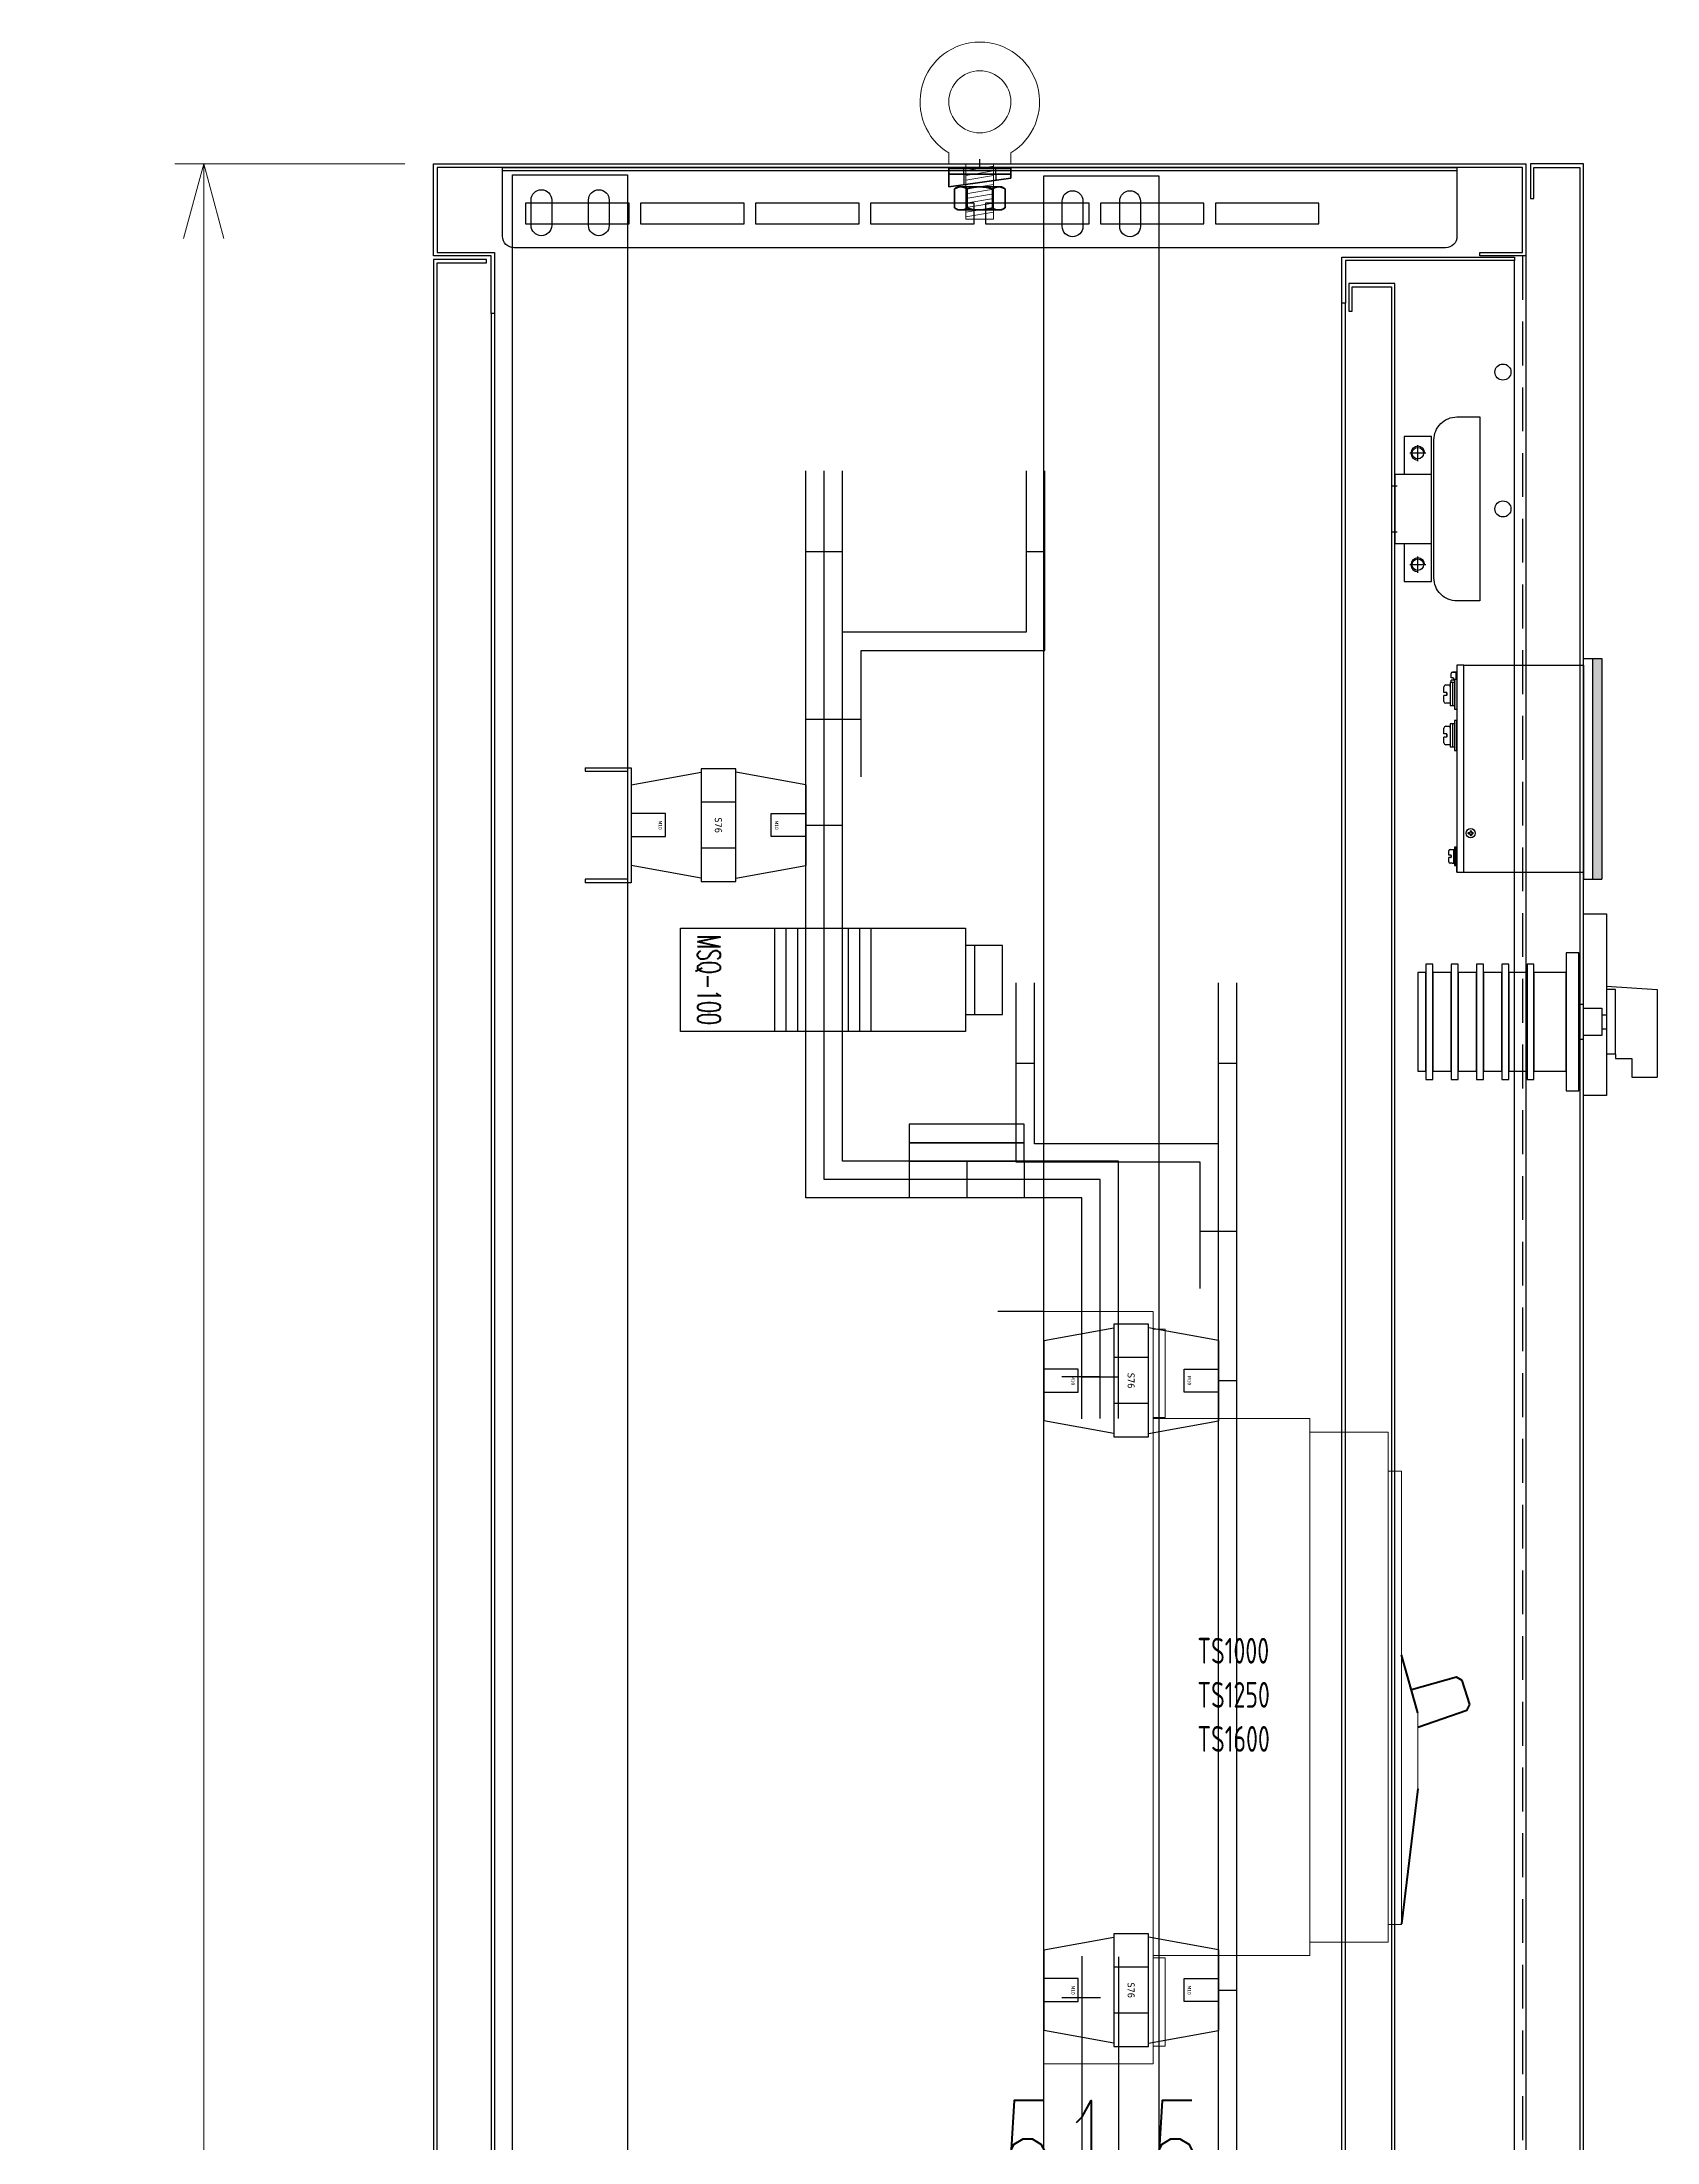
# Model space of a CAD drawing. Header units: millimetres. Extents: x 173893 to 258446, y -176540 to -123824.
# Drawn here: x 188691 to 189393, y -151404 to -150491 of the extents above; entities that cross this region are included whole.
import ezdxf
from ezdxf.enums import TextEntityAlignment as Align

# ---------------------------------------------------------------- set-up
doc = ezdxf.new("R2010")
doc.units = ezdxf.units.MM
doc.header["$LTSCALE"] = 3
for name, pattern in [('ACAD_ISO04W100', [30, 24, -3, 0, -3]), ('CACHE2', [4.7625, 3.175, -1.5875]), ('HIDDEN', [9.525, 6.35, -3.175])]:
    doc.linetypes.add(name, pattern=pattern)
for name, color, linetype in [('@.DM. NÉT CHÍNH', 7, 'Continuous'), ('@.VISIBLE', 7, 'Continuous'), ('centerline', 6, 'ACAD_ISO04W100'), ('dim', 7, 'Continuous'), ('EQUIPMENT', 4, 'Continuous'), ('equipments', 2, 'Continuous'), ('hw_Punch', 3, 'Continuous')]:
    doc.layers.add(name, color=color, linetype=linetype)
for name, color, linetype, lineweight in [('AM_5', 255, 'Continuous', 15), ('FORT', 2, 'Continuous', 35), ('hw_Text', 7, 'Continuous', 13), ('POINTILLE', 8, 'CACHE2', 25)]:
    doc.layers.add(name, color=color, linetype=linetype, lineweight=lineweight)
doc.styles.add('Ann_w01', font='romans.shx', dxfattribs={"width": 0.6, "bigfont": 'chineset.shx'})
doc.styles.add('HW_Standard', font='complex.shx', dxfattribs={"width": 0.9})
doc.styles.get("Standard").update_dxf_attribs({"font": 'arial.ttf'})
doc.styles.add('WD_IEC', font='isocp2.shx')
doc.dimstyles.new('Dim 01_SC25', dxfattribs={"dimscale": 25, "dimtxt": 2, "dimasz": 1.3, "dimexe": 0.5, "dimexo": 0.5, "dimgap": 0.5, "dimtad": 1, "dimdec": 1, "dimzin": 12, "dimdsep": 46, "dimtxsty": 'Ann_w01', "dimblk": 'OPEN30', "dimcen": 1.5, "dimclrd": 6, "dimclre": 6, "dimclrt": 3, "dimadec": 1, "dimazin": 3, "dimtm": 1e-09, "dimtfac": 1, "dimtdec": 1, "dimtix": 1, "dimtmove": 0, "dimatfit": 3, "dimldrblk": 'OPEN30', "dimfxl": 1, "dimtolj": 1, "dimlwd": 0, "dimlwe": 0, "dimarcsym": 0})

# ---------------------------------------------------------------- blocks, each defined once
blk = doc.blocks.new('*U38')
for p, q in [((10, 15.48), (32, 14)), ((14, 14), (10, 14)), ((14, -14), (14, 14)), ((32, 14), (32, -24)), ((8, 3), (10, 3)), ((8, -3), (10, -3)), ((14, -14), (10, -14)), ((14, -14), (14, -16)), ((14, -16), (21, -16)), ((21, -16), (21, -24)), ((21, -24), (32, -24))]:
    blk.add_line(p, q)
for points in [[(0, 47), (10, 47), (10, -32), (0, -32)], [(-7.5, -30), (-2, -30), (-2, 30), (-7.5, 30)], [(-72, -21.5), (-68.5, -21.5), (-68.5, 21.5), (-72, 21.5)], [(-68.5, -25), (-65.5, -25), (-65.5, 25), (-68.5, 25)], [(-65.5, -21.5), (-57.5, -21.5), (-57.5, 21.5), (-65.5, 21.5)], [(-57.5, -25), (-54.5, -25), (-54.5, 25), (-57.5, 25)], [(-54.5, -21.5), (-46.5, -21.5), (-46.5, 21.5), (-54.5, 21.5)], [(-46.5, -25), (-43.5, -25), (-43.5, 25), (-46.5, 25)], [(-43.5, -21.5), (-35.5, -21.5), (-35.5, 21.5), (-43.5, 21.5)], [(-35.5, -25), (-32.5, -25), (-32.5, 25), (-35.5, 25)], [(-32.5, -21.5), (-24.5, -21.5), (-24.5, 21.5), (-32.5, 21.5)], [(-24.5, -25), (-21.5, -25), (-21.5, 25), (-24.5, 25)], [(-21.5, -21.5), (-7.5, -21.5), (-7.5, 21.5), (-21.5, 21.5)], [(0, 6), (8, 6), (8, -6), (0, -6)]]:
    blk.add_lwpolyline(points, close=True)
at = {"layer": 'hw_Punch'}
blk.add_lwpolyline([(-2, -7.5), (0, -7.5), (0, 7.5), (-2, 7.5)], close=True, dxfattribs=at)
blk = doc.blocks.new('_Open30')
at = {"color": 0, "linetype": 'ByBlock', "lineweight": -2}
for p, q in [((-1, 0.268), (0, 0)), ((0, 0), (-1, -0.268)), ((0, 0), (-1, 0))]:
    blk.add_line(p, q, dxfattribs=at)
blk = doc.blocks.new('*D152')
at = {"layer": '@.DM. NÉT CHÍNH', "color": 6, "linetype": 'Continuous', "lineweight": 0, "transparency": 16777216}
for p, q in [((189126.68, -151426.48), (189126.68, -151460.89)), ((189178.13, -151426.48), (189178.13, -151460.89)), ((189094.18, -151448.39), (189061.68, -151448.39)), ((189178.13, -151448.39), (189126.68, -151448.39)), ((189210.63, -151448.39), (189243.13, -151448.39))]:
    blk.add_line(p, q, dxfattribs=at)
at = {"layer": 'Defpoints', "color": 0, "linetype": 'Continuous', "transparency": 16777216}
for p in [(189126.68, -151413.98), (189178.13, -151413.98), (189126.68, -151448.39)]:
    blk.add_point(p, dxfattribs=at)
at = {"layer": '@.DM. NÉT CHÍNH', "color": 6, "linetype": 'Continuous', "lineweight": 0, "transparency": 16777216, "xscale": 32.5, "yscale": 32.5, "zscale": 32.5}
blk.add_blockref('_Open30', (189126.68, -151448.39), dxfattribs=at)
at = {"layer": '@.DM. NÉT CHÍNH', "color": 6, "linetype": 'Continuous', "lineweight": 0, "transparency": 16777216, "xscale": 32.5, "yscale": 32.5, "zscale": 32.5, "rotation": 180}
blk.add_blockref('_Open30', (189178.13, -151448.39), dxfattribs=at)
at = {"layer": '@.DM. NÉT CHÍNH', "color": 3, "linetype": 'Continuous', "transparency": 16777216, "insert": (189152.4, -151410.89), "char_height": 50, "attachment_point": 5, "style": 'Ann_w01'}
blk.add_mtext('\\A1;51.5', dxfattribs=at)
blk = doc.blocks.new('*D161')
at = {"layer": 'Defpoints', "color": 0, "transparency": 16777216}
for p in [(188761.33, -150543.95), (188861.33, -150543.95), (188861.33, -152543.95)]:
    blk.add_point(p, dxfattribs=at)
at = {"layer": 'dim', "color": 6, "lineweight": 0, "transparency": 16777216}
for p, q in [((188848.83, -150543.95), (188748.83, -150543.95)), ((188761.33, -152511.45), (188761.33, -150576.45)), ((188848.83, -152543.95), (188748.83, -152543.95))]:
    blk.add_line(p, q, dxfattribs=at)
at = {"layer": 'dim', "color": 6, "lineweight": 0, "transparency": 16777216, "xscale": 32.5, "yscale": 32.5, "zscale": 32.5}
for p, rotation in [((188761.33, -150543.95), 90), ((188761.33, -152543.95), 270)]:
    blk.add_blockref('_Open30', p, dxfattribs=dict(at, rotation=rotation))
at = {"layer": 'dim', "color": 3, "transparency": 16777216, "insert": (188723.83, -151543.95), "char_height": 50, "attachment_point": 5, "rotation": 90, "style": 'Ann_w01'}
blk.add_mtext('\\A1;2000', dxfattribs=at)
blk = doc.blocks.new('HM12_COTE')
at = {"layer": 'FORT'}
for p, q in [((-10.97, 9.15), (-9.5, 10)), ((-10.97, 0.85), (-10.97, 9.15)), ((9.5, 10), (-9.5, 10)), ((-5.48, 0.85), (-5.48, 9.15)), ((5.48, 0.85), (5.48, 9.15)), ((10.97, 9.15), (9.5, 10)), ((10.97, 0.85), (10.97, 9.15)), ((-9.5, 0), (-10.97, 0.85)), ((-9.5, 0), (9.5, 0)), ((9.5, 0), (10.97, 0.85))]:
    blk.add_line(p, q, dxfattribs=at)
for centre, radius, start, end in [((-8.23, 5.14), 4.86, 55.61585, 124.38415), ((0, -8.15), 18.15, 72.4121, 107.5879), ((8.23, 5.14), 4.86, 55.61585, 124.38415), ((-8.23, 4.86), 4.86, 235.61585, 304.38415), ((0, 18.15), 18.15, 252.4121, 287.5879), ((8.23, 4.86), 4.86, 235.61585, 304.38415)]:
    blk.add_arc(centre, radius, start, end, dxfattribs=at)
blk = doc.blocks.new('CALE_M12_IPN')
at = {"layer": 'FORT'}
for p, q in [((-13.5, 3.61), (13.5, 3.61)), ((-13.5, -1.89), (-13.5, 3.61)), ((13.5, 1.89), (-13.5, -1.89)), ((13.5, 3.61), (13.5, 1.89))]:
    blk.add_line(p, q, dxfattribs=at)
at = {"layer": 'POINTILLE'}
for p, q in [((-7, 3.61), (-7, -0.98)), ((7, 3.61), (7, 0.98))]:
    blk.add_line(p, q, dxfattribs=at)
blk = doc.blocks.new('RONDELLE_M12')
at = {"layer": 'FORT'}
blk.add_lwpolyline([(-13.5, 2.5), (-13.5, 0), (13.5, 0), (13.5, 2.5)], close=True, dxfattribs=at)
at = {"layer": 'POINTILLE'}
for p, q in [((-7, 0), (-7, 2.5)), ((7, 0), (7, 2.5))]:
    blk.add_line(p, q, dxfattribs=at)
blk = doc.blocks.new('A$C3fc25bed')
h = blk.add_hatch(color=250)
h.set_gradient(color1=(51, 51, 51), one_color=1, tint=1, name='CURVED')
h.paths.add_polyline_path([(64.67, 0), (68.67, 0), (68.67, 96), (64.67, 96)])
h = blk.add_hatch(color=250)
h.set_gradient(color1=(51, 51, 51), one_color=1, tint=1)
h.paths.add_polyline_path([(4.67, 74.01), (5.67, 74.01), (5.67, 87.01), (4.67, 87.01), (4.67, 85.51)])
h = blk.add_hatch(color=250)
h.set_gradient(color1=(51, 51, 51), one_color=1, tint=1)
h.paths.add_polyline_path([(5.67, 90), (5.17, 90), (5.17, 87), (5.67, 87)])
h = blk.add_hatch(color=250)
h.set_gradient(color1=(51, 51, 51), one_color=1, tint=1)
h.paths.add_polyline_path([(4.67, 56), (5.67, 56), (5.67, 69), (4.67, 69), (4.67, 67.5)])
h = blk.add_hatch(color=250)
h.set_gradient(color1=(51, 51, 51), one_color=1, tint=1)
h.paths.add_polyline_path([(5.67, 13.96), (4.67, 13.96), (4.67, 5.96), (5.67, 5.96), (5.67, 6)])
for p, q in [((5.67, 93), (5.67, 3)), ((5.67, 93), (5.67, 42)), ((8.67, 93), (5.67, 93)), ((5.67, 93), (5.67, 87)), ((5.67, 93), (5.67, 69)), ((5.67, 93), (5.67, 3)), ((5.67, 93), (5.67, 90)), ((8.67, 3), (8.67, 93)), ((8.67, 93), (60.67, 93)), ((60.67, 93), (60.67, 96)), ((60.67, 93), (60.67, 96)), ((60.67, 96), (68.67, 96)), ((60.67, 93), (60.67, 3)), ((64.67, 96), (64.67, 0)), ((68.67, 96), (68.67, 0)), ((0, 81.17), (0, 83.71)), ((0.8, 84.51), (2.67, 84.51)), ((3.67, 85.51), (2.67, 85.51)), ((2.67, 85.51), (2.67, 75.51)), ((2.67, 85.51), (2.67, 84.51)), ((2.67, 85.51), (2.67, 84.26)), ((2.67, 83.71), (2.67, 84.51)), ((2.67, 83.71), (2.67, 84.51)), ((2.67, 84.26), (2.67, 83.76)), ((2.67, 83.71), (2.67, 76.51)), ((3.17, 87.5), (3.17, 89.4)), ((4.07, 87.5), (3.17, 87.5)), ((3.17, 85.51), (3.17, 86.5)), ((4.07, 86.5), (3.17, 86.5)), ((4.67, 85.51), (3.67, 85.51)), ((3.67, 85.51), (3.67, 75.51)), ((5.67, 90), (3.71, 90)), ((3.77, 90), (5.67, 90)), ((4.17, 87), (4.17, 87.4)), ((4.17, 87), (4.17, 87.4)), ((4.17, 87.4), (4.17, 87.1)), ((4.17, 87), (4.17, 86.6)), ((4.67, 87.01), (4.67, 74.01)), ((4.67, 87), (5.67, 87)), ((5.17, 90), (5.17, 87)), ((1.2, 81.17), (0, 81.17)), ((0, 77.31), (0, 79.84)), ((1.2, 79.84), (0, 79.84)), ((2.67, 76.51), (0.8, 76.51)), ((1.33, 80.51), (1.33, 81.04)), ((1.33, 80.51), (1.33, 81.04)), ((1.33, 81.04), (1.33, 80.64)), ((1.33, 80.51), (1.33, 79.97)), ((2.67, 75.51), (3.67, 75.51)), ((3.67, 75.51), (4.67, 75.51)), ((4.67, 74.01), (5.67, 74.01)), ((0, 63.17), (0, 65.7)), ((0.8, 66.5), (2.67, 66.5)), ((3.67, 67.5), (2.67, 67.5)), ((2.67, 67.5), (2.67, 57.5)), ((2.67, 67.5), (2.67, 66.5)), ((2.67, 67.5), (2.67, 66.25)), ((2.67, 65.7), (2.67, 66.5)), ((2.67, 65.7), (2.67, 66.5)), ((2.67, 66.25), (2.67, 65.75)), ((2.67, 65.7), (2.67, 58.5)), ((4.67, 67.5), (3.67, 67.5)), ((3.67, 67.5), (3.67, 57.5)), ((4.67, 69), (4.67, 56)), ((5.67, 69), (4.67, 69)), ((5.67, 56), (5.67, 69)), ((1.2, 63.17), (0, 63.17)), ((0, 59.3), (0, 61.83)), ((1.2, 61.83), (0, 61.83)), ((2.67, 58.5), (0.8, 58.5)), ((1.33, 62.5), (1.33, 63.03)), ((1.33, 62.5), (1.33, 63.03)), ((1.33, 63.03), (1.33, 62.63)), ((1.33, 62.5), (1.33, 61.97)), ((2.67, 57.5), (3.67, 57.5)), ((3.67, 57.5), (4.67, 57.5)), ((4.67, 56), (5.67, 56)), ((10.71, 20.29), (11.37, 20.29)), ((10.71, 19.71), (11.37, 19.71)), ((11.37, 20.95), (11.37, 20.29)), ((11.37, 19.71), (11.37, 19.05)), ((11.94, 20.95), (11.94, 20.29)), ((11.94, 20.29), (12.6, 20.29)), ((11.94, 19.71), (11.94, 19.05)), ((11.94, 19.71), (12.6, 19.71)), ((2.17, 10.46), (2.17, 12.36)), ((3.07, 10.46), (2.17, 10.46)), ((2.17, 7.56), (2.17, 9.46)), ((3.07, 9.46), (2.17, 9.46)), ((2.77, 12.96), (4.67, 12.96)), ((3.17, 9.96), (3.17, 10.36)), ((3.17, 9.96), (3.17, 10.36)), ((3.17, 10.36), (3.17, 10.06)), ((3.17, 9.96), (3.17, 9.56)), ((4.17, 12.96), (4.17, 6.96)), ((5.67, 13.96), (4.67, 13.96)), ((4.67, 13.96), (4.67, 5.96)), ((4.67, 12.36), (4.67, 7.56)), ((3.57, 6.96), (2.77, 6.96)), ((3.57, 6.96), (4.67, 6.96)), ((4.67, 5.96), (5.67, 5.96)), ((5.67, 3), (5.67, 6)), ((5.67, 3), (60.67, 3)), ((60.67, 3), (60.67, 0)), ((60.67, 0), (68.67, 0))]:
    blk.add_line(p, q)
blk.add_circle((11.66, 20), 2)
for centre, radius, start, end in [((0.8, 83.71), 0.8, 90, 180), ((3.77, 89.4), 0.6, 90, 180), ((4.07, 87.4), 0.1, 0, 90), ((4.07, 86.6), 0.1, 270, 0), ((0.8, 77.31), 0.8, 180, 270), ((1.2, 81.04), 0.133, 0, 90), ((1.2, 79.97), 0.133, 270, 0), ((0.8, 65.7), 0.8, 90, 180), ((0.8, 59.3), 0.8, 180, 270), ((1.2, 63.03), 0.133, 0, 90), ((1.2, 61.97), 0.133, 270, 0), ((2.77, 12.36), 0.6, 90, 180), ((3.07, 10.36), 0.1, 0, 90), ((3.07, 9.56), 0.1, 270, 0), ((2.77, 7.56), 0.6, 180, 270)]:
    blk.add_arc(centre, radius, start, end)
for points in [[(10.71, 19.71), (10.57, 20), (10.71, 20.29)], [(11.37, 20.95), (11.66, 21.09), (11.94, 20.95)], [(11.37, 19.05), (11.66, 18.91), (11.94, 19.05)], [(12.6, 19.71), (12.74, 20), (12.6, 20.29)]]:
    blk.add_spline(points, degree=3)
blk = doc.blocks.new('*U1389')
at = {"color": 1}
for p, q in [((-76, 27.03), (-45.5, 32.53)), ((-45.5, 34.03), (-45.5, -14.97)), ((-30.5, 34.03), (-45.5, 34.03)), ((-45.5, 32.53), (-45.5, -13.47)), ((-30.5, -14.97), (-30.5, 34.03)), ((0, 27.03), (-30.5, 32.53)), ((-76, 27.03), (-76, -7.97)), ((-30.5, 19.53), (-45.5, 19.53)), ((0, 27.03), (0, -7.97)), ((-45.5, -13.47), (-76, -7.97)), ((-30.5, -0.47), (-45.5, -0.47)), ((-30.5, -13.47), (0, -7.97)), ((-45.5, -14.97), (-30.5, -14.97))]:
    blk.add_line(p, q, dxfattribs=at)
for points in [[(-76, 14.53), (-76, 4.53), (-61, 4.53), (-61, 14.53)], [(0, 14.53), (0, 4.53), (-15, 4.53), (-15, 14.53)]]:
    blk.add_lwpolyline(points, close=True, dxfattribs=at)
at = {"color": 1, "width": 30.0978, "attachment_point": 5, "rotation": 270}
for s, insert, char_height in [('{\\fTahoma|b0|i0|c0|p34;M10}', (-63.29, 9.53), 1.5), ('{\\fTahoma|b0|i0|c0|p34;S76}', (-38.09, 9.53), 3), ('{\\fTahoma|b0|i0|c0|p34;M10}', (-12.71, 9.53), 1.5)]:
    blk.add_mtext(s, dxfattribs=dict(at, insert=insert, char_height=char_height))
blk = doc.blocks.new('*U1391')
at = {"color": 1}
for p, q in [((3981.69, -1637.59), (3981.69, -1591.16)), ((3989.89, -1619.39), (3973.03, -1619.39)), ((3981.69, -1871.2), (3981.69, -1917.63)), ((3989.89, -1889.4), (3973.03, -1889.4))]:
    blk.add_line(p, q, dxfattribs=at)
at = {"linetype": 'Continuous', "lineweight": 50}
for p, q in [((4127.89, -1765.46), (4120.78, -1740.25)), ((4144.64, -1749.92), (4125.07, -1755.45)), ((4147.16, -1751.3), (4144.64, -1749.92)), ((4150.46, -1761.79), (4147.16, -1751.3)), ((4149.17, -1764.37), (4150.46, -1761.79)), ((4149.17, -1764.37), (4127.89, -1771.86)), ((4127.89, -1798.41), (4120.78, -1857.13))]:
    blk.add_line(p, q, dxfattribs=at)
at = {"layer": 'AM_5'}
blk.add_line((4117.69, -1660.39), (4117.69, -1857.39), dxfattribs=at)
for points in [[(3965.19, -1590.99), (4012.69, -1590.99), (4012.69, -1917.99), (3965.19, -1917.99)], [(4012.69, -1598.59), (4017.89, -1598.59), (4017.9, -1637.01), (4012.7, -1637.01)], [(4012.69, -1637.39), (4080.89, -1637.39), (4080.89, -1870.9), (4012.69, -1870.9)], [(4080.89, -1643.41), (4114.99, -1643.41), (4114.99, -1865.16), (4080.89, -1865.16)], [(4114.99, -1660.39), (4120.78, -1660.39), (4120.78, -1857.39), (4114.99, -1857.39)], [(4012.69, -1910.4), (4017.89, -1910.4), (4017.9, -1871.98), (4012.7, -1871.98)]]:
    blk.add_lwpolyline(points, close=True, dxfattribs=at)
for points in [[(4120.78, -1857.13), (4120.78, -1740.25)], [(4127.89, -1765.46), (4127.89, -1798.41)]]:
    blk.add_lwpolyline(points, dxfattribs=at)
at = {"layer": 'Defpoints', "color": 251, "style": 'WD_IEC', "width": 0.75}
for s, p in [('TS1000', (4031.98, -1738.43)), ('TS1250', (4031.98, -1757.6)), ('TS1600', (4031.98, -1776.77))]:
    blk.add_text(s, height=11.2, dxfattribs=at).set_placement(p, align=Align.MIDDLE_LEFT)
at = {"layer": 'hw_Text', "style": 'HW_Standard', "width": 0.9, "flags": 10}
blk.add_attdef('LS', text='', height=10, dxfattribs=at).set_placement((4049.38, -1716.8), align=Align.MIDDLE_CENTER)

msp = doc.modelspace()

# ---------------------------------------------------------------- linework, layer by layer
at = {"color": 1}
msp.add_line((189306.33, -150546.95), (188891.33, -150546.95), dxfattribs=at)
at = {"color": 6}
for p, q in [((189331.33, -152401.95), (189331.33, -150585.95)), ((189256.33, -152383.45), (189256.33, -150604.45)), ((189257.83, -152383.45), (189257.83, -150604.45))]:
    msp.add_line(p, q, dxfattribs=at)
at = {"linetype": 'HIDDEN'}
msp.add_line((189334.83, -150583.95), (189334.83, -152403.95), dxfattribs=at)
for p, q in [((189336.33, -150583.95), (189336.33, -152403.95)), ((188886.33, -150608.95), (188886.33, -152378.95)), ((188887.83, -150608.95), (188887.83, -152378.95)), ((189023.18, -150712.45), (189039.18, -150712.45)), ((189119.18, -150712.45), (189127.18, -150712.45)), ((189047.18, -150785.45), (189023.18, -150785.45))]:
    msp.add_line(p, q)
at = {"color": 6, "linetype": 'Continuous'}
for p, q in [((189292.83, -150669.7), (189285.83, -150669.7)), ((189289.33, -150673.2), (189289.33, -150666.2)), ((189292.83, -150718.2), (189285.83, -150718.2)), ((189289.33, -150721.7), (189289.33, -150714.7))]:
    msp.add_line(p, q, dxfattribs=at)
msp.add_lwpolyline([(188886.33, -150608.95), (188886.33, -150583.95), (188861.33, -150583.95), (188861.33, -150543.95), (189336.33, -150543.95), (189336.33, -150583.95), (189316.33, -150583.95), (189316.33, -150582.45), (189334.83, -150582.45), (189334.83, -150545.45), (188862.83, -150545.45), (188862.83, -150582.45), (188887.83, -150582.45), (188887.83, -150608.95)], close=True)
at = {"color": 1}
msp.add_lwpolyline([(188891.33, -150575.45), (188891.33, -150545.45), (189306.33, -150545.45), (189306.33, -150575.45, -0.414214), (189301.33, -150580.45), (188896.33, -150580.45, -0.414214)], format="xyb", close=True, dxfattribs=at)
at = {"color": 4}
for points in [[(189359.83, -152442.45), (189339.83, -152442.45), (189339.83, -152428.95), (189338.33, -152428.95), (189338.33, -152443.95), (189361.33, -152443.95), (189361.33, -150543.95), (189338.33, -150543.95), (189338.33, -150558.95), (189339.83, -150558.95), (189339.83, -150545.45), (189359.83, -150545.45)], [(188884.33, -152400.95), (188862.83, -152400.95), (188862.83, -150586.95), (188884.33, -150586.95), (188884.33, -150585.45), (188861.33, -150585.45), (188861.33, -152402.45), (188884.33, -152402.45)], [(189277.83, -152390.45), (189260.83, -152390.45), (189260.83, -152379.95), (189259.33, -152379.95), (189259.33, -152391.95), (189279.33, -152391.95), (189279.33, -150595.95), (189259.33, -150595.95), (189259.33, -150607.95), (189260.83, -150607.95), (189260.83, -150597.45), (189277.83, -150597.45)]]:
    msp.add_lwpolyline(points, close=True, dxfattribs=at)
at = {"color": 8}
for points in [[(188895.68, -150548.66), (188945.68, -150548.66), (188945.68, -151510.16), (188895.68, -151510.16)], [(189126.68, -150549.12), (189176.68, -150549.12), (189176.68, -152438.95), (189126.68, -152438.95)]]:
    msp.add_lwpolyline(points, close=True, dxfattribs=at)
for points in [[(188903.68, -150570.66), (188903.68, -150559.66, -1), (188912.68, -150559.66), (188912.68, -150570.66, -1)], [(188937.68, -150559.66), (188937.68, -150570.66, -1), (188928.68, -150570.66), (188928.68, -150559.66, -1)], [(189134.68, -150571.12), (189134.68, -150560.12, -1), (189143.68, -150560.12), (189143.68, -150571.12, -1)], [(189168.68, -150560.12), (189168.68, -150571.12, -1), (189159.68, -150571.12), (189159.68, -150560.12, -1)]]:
    msp.add_lwpolyline(points, format="xyb", close=True, dxfattribs=at)
at = {"color": 1}
for points in [[(188901.33, -150569.95), (188946.33, -150569.95), (188946.33, -150560.95), (188901.33, -150560.95)], [(188951.33, -150569.95), (188996.33, -150569.95), (188996.33, -150560.95), (188951.33, -150560.95)], [(189001.33, -150569.95), (189046.33, -150569.95), (189046.33, -150560.95), (189001.33, -150560.95)], [(189051.33, -150569.95), (189096.33, -150569.95), (189096.33, -150560.95), (189051.33, -150560.95)], [(189101.33, -150569.95), (189146.33, -150569.95), (189146.33, -150560.95), (189101.33, -150560.95)], [(189151.33, -150569.95), (189196.33, -150569.95), (189196.33, -150560.95), (189151.33, -150560.95)], [(189201.33, -150569.95), (189246.33, -150569.95), (189246.33, -150560.95), (189201.33, -150560.95)], [(189068.18, -150969.49), (189118.18, -150969.49), (189118.18, -150961.49), (189068.18, -150961.49)], [(189068.18, -150977.49), (189118.18, -150977.49), (189118.18, -150969.49), (189068.18, -150969.49)]]:
    msp.add_lwpolyline(points, close=True, dxfattribs=at)
at = {"color": 6}
msp.add_lwpolyline([(189256.33, -150604.45), (189256.33, -150584.45), (189331.33, -150584.45), (189331.33, -150585.95), (189257.83, -150585.95), (189257.83, -150604.45)], close=True, dxfattribs=at)
msp.add_lwpolyline([(189316.33, -150653.95), (189316.33, -150733.95), (189306.33, -150733.95, -0.414214), (189296.33, -150723.95), (189296.33, -150663.95, -0.414214), (189306.33, -150653.95)], format="xyb", close=True, dxfattribs=at)
at = {"color": 1}
for points in [[(189143.18, -151089.44), (189143.18, -150993.49), (189023.18, -150993.49), (189023.18, -150677.45)], [(189151.18, -151089.44), (189151.18, -150985.49), (189031.18, -150985.49), (189031.18, -150677.45)], [(189159.18, -151089.44), (189159.18, -150977.49), (189039.18, -150977.49), (189039.18, -150677.45)], [(189039.18, -150810.45), (189039.18, -150747.45), (189119.18, -150747.45), (189119.18, -150677.45)], [(189047.18, -150810.45), (189047.18, -150755.45), (189127.18, -150755.45), (189127.18, -150677.45)], [(189143.18, -151323.46), (189143.18, -151956.44)], [(189159.18, -151323.46), (189159.18, -151956.44)]]:
    msp.add_lwpolyline(points, dxfattribs=at)
at = {"color": 6}
for centre in [(189326.33, -150634.45), (189326.33, -150693.95)]:
    msp.add_circle(centre, 3.5, dxfattribs=at)
at = {"layer": '@.DM. NÉT CHÍNH', "linetype": 'Continuous'}
for p, q in [((189023.18, -150831.45), (189039.18, -150831.45)), ((189114.68, -150934.95), (189122.68, -150934.95)), ((189202.68, -150934.95), (189210.68, -150934.95)), ((189068.18, -150977.49), (189068.18, -150993.49)), ((189093.18, -150977.49), (189093.18, -150993.49)), ((189118.18, -150977.49), (189118.18, -150993.49)), ((189194.68, -151007.95), (189210.18, -151007.95)), ((189126.68, -151042.95), (189106.68, -151042.95)), ((189143.18, -151071.34), (189159.18, -151071.34)), ((189202.68, -151072.94), (189210.68, -151072.94)), ((189202.68, -151337.94), (189210.68, -151337.94))]:
    msp.add_line(p, q, dxfattribs=at)
for points in [[(189194.68, -151032.95), (189194.68, -150977.95), (189114.68, -150977.95), (189114.68, -150899.95)], [(189202.68, -151032.95), (189202.68, -150969.95), (189122.68, -150969.95), (189122.68, -150899.95)], [(189202.68, -151407.95), (189202.68, -150899.95)], [(189210.68, -151407.95), (189210.68, -150899.95)]]:
    msp.add_lwpolyline(points, dxfattribs=at)
at = {"layer": '@.VISIBLE'}
for p, q in [((188927.18, -150806.45), (188927.18, -150807.95)), ((188927.18, -150854.95), (188927.18, -150856.45))]:
    msp.add_line(p, q, dxfattribs=at)
for points in [[(188927.18, -150806.45), (188947.18, -150806.45), (188947.18, -150856.45), (188927.18, -150856.45)], [(188927.18, -150807.95), (188945.68, -150807.95), (188945.68, -150854.95), (188927.18, -150854.95)]]:
    msp.add_lwpolyline(points, dxfattribs=at)
at = {"layer": 'centerline'}
for p, q in [((189098.83, -150545.95), (189098.83, -150541.95)), ((189278.33, -150683.95), (189280.33, -150683.95)), ((189278.33, -150703.95), (189280.33, -150703.95))]:
    msp.add_line(p, q, dxfattribs=at)
at = {"layer": 'EQUIPMENT', "color": 6}
for p, q in [((189009.66, -150921.19), (189009.66, -150876.19)), ((189014.66, -150921.19), (189014.66, -150876.19)), ((189019.67, -150921.19), (189019.67, -150876.19)), ((189041.67, -150921.19), (189041.67, -150876.19)), ((189046.66, -150921.19), (189046.66, -150876.19)), ((189051.66, -150921.19), (189051.66, -150876.19))]:
    msp.add_line(p, q, dxfattribs=at)
at = {"layer": 'EQUIPMENT'}
for points in [[(188968.66, -150921.19), (188968.66, -150876.19), (189092.66, -150876.19), (189092.66, -150921.19)], [(189096.66, -150913.69), (189096.66, -150883.69), (189092.66, -150883.69), (189092.66, -150913.69)]]:
    msp.add_lwpolyline(points, close=True, dxfattribs=at)
msp.add_lwpolyline([(189096.66, -150913.69), (189108.66, -150913.69), (189108.66, -150883.69), (189096.66, -150883.69)], dxfattribs=at)
at = {"layer": 'equipments', "lineweight": 0}
for p, q in [((189085.33, -150543.95), (189085.33, -150539.17)), ((189112.33, -150543.95), (189085.33, -150543.95)), ((189092.83, -150543.95), (189092.83, -150567.95)), ((189104.83, -150543.95), (189092.83, -150543.95)), ((189104.83, -150543.95), (189104.83, -150567.95)), ((189112.33, -150543.95), (189112.33, -150539.17)), ((189104.83, -150567.95), (189092.83, -150567.95))]:
    msp.add_line(p, q, dxfattribs=at)
at = {"layer": 'equipments', "color": 8, "lineweight": 0}
for p, q in [((189104.83, -150544.95), (189092.83, -150546.95)), ((189104.83, -150546.95), (189092.83, -150548.95)), ((189104.83, -150548.95), (189092.83, -150550.95)), ((189104.83, -150550.95), (189092.83, -150552.95)), ((189104.83, -150552.95), (189092.83, -150554.95)), ((189104.83, -150554.95), (189092.83, -150556.95)), ((189104.83, -150556.95), (189092.83, -150558.95)), ((189104.83, -150558.95), (189092.83, -150560.95)), ((189104.83, -150560.95), (189092.83, -150562.95)), ((189104.83, -150562.95), (189092.83, -150564.95)), ((189104.83, -150564.95), (189092.83, -150566.95))]:
    msp.add_line(p, q, dxfattribs=at)
at = {"layer": 'equipments'}
for points in [[(189283.33, -150708.95), (189283.33, -150725.45), (189295.33, -150725.45), (189295.33, -150662.45), (189283.33, -150662.45), (189283.33, -150678.95)], [(189295.33, -150678.95), (189279.33, -150678.95), (189279.33, -150708.95), (189295.33, -150708.95)]]:
    msp.add_lwpolyline(points, dxfattribs=at)
at = {"layer": 'equipments', "lineweight": 0}
msp.add_circle((189098.83, -150516.95), 13.5, dxfattribs=at)
at = {"layer": 'equipments'}
for centre in [(189289.33, -150669.7), (189289.33, -150718.2)]:
    msp.add_circle(centre, 2.5, dxfattribs=at)
at = {"layer": 'equipments', "lineweight": 0}
msp.add_arc((189098.83, -150516.95), 26, 301.28067, 238.71933, dxfattribs=at)
at = {"layer": 'equipments', "color": 8}
for centre in [(189289.33, -150669.7), (189289.33, -150718.2)]:
    msp.add_arc(centre, 3, 0, 270, dxfattribs=at)

# ---------------------------------------------------------------- block references
for name, p in [('RONDELLE_M12', (189098.83, -150548.45)), ('CALE_M12_IPN', (189098.83, -150552.06)), ('HM12_COTE', (189098.83, -150563.95)), ('*U1389', (189023.18, -150840.97)), ('*U38', (189361.33, -150916.95)), ('*U1391', (185161.49, -149451.95)), ('*U1389', (189202.68, -151082.47)), ('*U1389', (189202.68, -151347.47))]:
    msp.add_blockref(name, p)
at = {"color": 1}
msp.add_blockref('A$C3fc25bed', (189300.66, -150854.95), dxfattribs=at)

# ---------------------------------------------------------------- texts
at = {"layer": '@.VISIBLE', "color": 151, "insert": (188980.66, -150898.69), "char_height": 10, "attachment_point": 5, "rotation": 270, "style": 'Ann_w01'}
msp.add_mtext('\\A1;MSQ-100', dxfattribs=at)

# ---------------------------------------------------------------- dimensions: what is measured, and where the dimension line sits
at = {"layer": '@.DM. NÉT CHÍNH', "linetype": 'Continuous'}
dim = msp.add_linear_dim(base=(189126.67862294, -151448.38626115), p1=(189178.12862294, -151413.97802835), p2=(189126.67862294, -151413.97802835), dimstyle='Dim 01_SC25', dxfattribs=at)
dim.commit()
dim.dimension.update_dxf_attribs({"geometry": '*D152', "text_midpoint": (189152.40362294, -151410.88626115)})
at = {"layer": 'dim'}
dim = msp.add_linear_dim(base=(188761.33, -150543.95), p1=(188861.33, -152543.95), p2=(188861.33, -150543.95), angle=90, dimstyle='Dim 01_SC25', dxfattribs=at)
dim.commit()
dim.dimension.update_dxf_attribs({"geometry": '*D161', "text_midpoint": (188723.83, -151543.95)})

doc.saveas('drawing.dxf')
